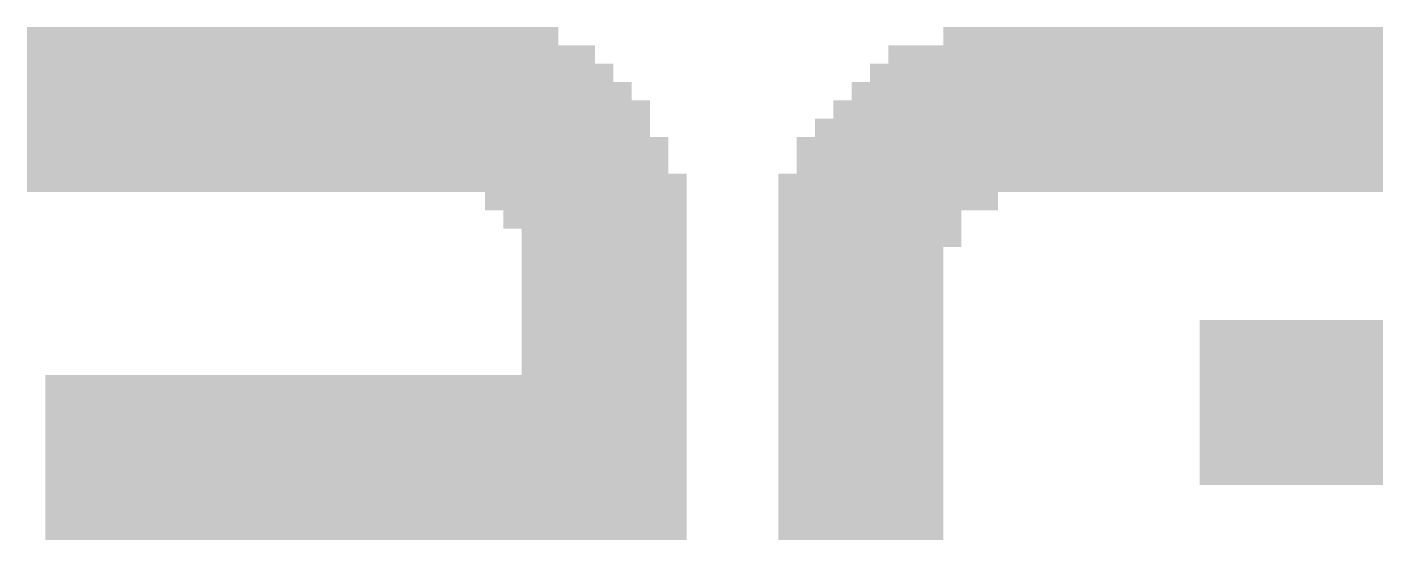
# Model space of a CAD drawing. Extents: x -36 to 36, y -94 to 86.
# Drawn here: x -27.162 to -25.282, y 82.99 to 83.701 of the extents above; entities that cross this region are included whole.
import ezdxf

# ---------------------------------------------------------------- set-up
doc = ezdxf.new("R2010")
doc.units = 0
doc.layers.add('21', color=253, linetype='CONTINUOUS')

# ---------------------------------------------------------------- blocks, each defined once
blk = doc.blocks.new('RECT')
blk.add_solid([(-0.5, -0.5), (0.5, -0.5), (-0.5, 0.5), (0.5, 0.5)])

msp = doc.modelspace()

# ---------------------------------------------------------------- block references
at = {"layer": '21', "xscale": 0.0254, "yscale": 0.0254}
for p in [(-27.1493, 83.6883), (-27.1239, 83.6883), (-27.0985, 83.6883), (-27.0731, 83.6883), (-27.0477, 83.6883), (-27.0223, 83.6883), (-26.9969, 83.6883), (-26.9715, 83.6883), (-26.9461, 83.6883), (-26.9207, 83.6883), (-26.8953, 83.6883), (-26.8699, 83.6883), (-26.8445, 83.6883), (-26.8191, 83.6883), (-26.7937, 83.6883), (-26.7683, 83.6883), (-26.7429, 83.6883), (-26.7175, 83.6883), (-26.6921, 83.6883), (-26.6667, 83.6883), (-26.6413, 83.6883), (-26.6159, 83.6883), (-26.5905, 83.6883), (-26.5651, 83.6883), (-26.5397, 83.6883), (-26.5143, 83.6883), (-26.4889, 83.6883), (-26.4635, 83.6883), (-26.4381, 83.6883), (-25.8793, 83.6883), (-25.8539, 83.6883), (-25.8285, 83.6883), (-25.8031, 83.6883), (-25.7777, 83.6883), (-25.7523, 83.6883), (-25.7269, 83.6883), (-25.7015, 83.6883), (-25.6761, 83.6883), (-25.6507, 83.6883), (-25.6253, 83.6883), (-25.5999, 83.6883), (-25.5745, 83.6883), (-25.5491, 83.6883), (-25.5237, 83.6883), (-25.4983, 83.6883), (-25.4729, 83.6883), (-25.4475, 83.6883), (-25.4221, 83.6883), (-25.3967, 83.6883), (-25.3713, 83.6883), (-25.3459, 83.6883), (-25.3205, 83.6883), (-25.2951, 83.6883), (-27.1493, 83.6629), (-27.1239, 83.6629), (-27.0985, 83.6629), (-27.0731, 83.6629), (-27.0477, 83.6629), (-27.0223, 83.6629), (-26.9969, 83.6629), (-26.9715, 83.6629), (-26.9461, 83.6629), (-26.9207, 83.6629), (-26.8953, 83.6629), (-26.8699, 83.6629), (-26.8445, 83.6629), (-26.8191, 83.6629), (-26.7937, 83.6629), (-26.7683, 83.6629), (-26.7429, 83.6629), (-26.7175, 83.6629), (-26.6921, 83.6629), (-26.6667, 83.6629), (-26.6413, 83.6629), (-26.6159, 83.6629), (-26.5905, 83.6629), (-26.5651, 83.6629), (-26.5397, 83.6629), (-26.5143, 83.6629), (-26.4889, 83.6629), (-26.4635, 83.6629), (-26.4381, 83.6629), (-26.4127, 83.6629), (-26.3873, 83.6629), (-25.9555, 83.6629), (-25.9301, 83.6629), (-25.9047, 83.6629), (-25.8793, 83.6629), (-25.8539, 83.6629), (-25.8285, 83.6629), (-25.8031, 83.6629), (-25.7777, 83.6629), (-25.7523, 83.6629), (-25.7269, 83.6629), (-25.7015, 83.6629), (-25.6761, 83.6629), (-25.6507, 83.6629), (-25.6253, 83.6629), (-25.5999, 83.6629), (-25.5745, 83.6629), (-25.5491, 83.6629), (-25.5237, 83.6629), (-25.4983, 83.6629), (-25.4729, 83.6629), (-25.4475, 83.6629), (-25.4221, 83.6629), (-25.3967, 83.6629), (-25.3713, 83.6629), (-25.3459, 83.6629), (-25.3205, 83.6629), (-25.2951, 83.6629), (-27.1493, 83.6375), (-27.1239, 83.6375), (-27.0985, 83.6375), (-27.0731, 83.6375), (-27.0477, 83.6375), (-27.0223, 83.6375), (-26.9969, 83.6375), (-26.9715, 83.6375), (-26.9461, 83.6375), (-26.9207, 83.6375), (-26.8953, 83.6375), (-26.8699, 83.6375), (-26.8445, 83.6375), (-26.8191, 83.6375), (-26.7937, 83.6375), (-26.7683, 83.6375), (-26.7429, 83.6375), (-26.7175, 83.6375), (-26.6921, 83.6375), (-26.6667, 83.6375), (-26.6413, 83.6375), (-26.6159, 83.6375), (-26.5905, 83.6375), (-26.5651, 83.6375), (-26.5397, 83.6375), (-26.5143, 83.6375), (-26.4889, 83.6375), (-26.4635, 83.6375), (-26.4381, 83.6375), (-26.4127, 83.6375), (-26.3873, 83.6375), (-26.3619, 83.6375), (-25.9809, 83.6375), (-25.9555, 83.6375), (-25.9301, 83.6375), (-25.9047, 83.6375), (-25.8793, 83.6375), (-25.8539, 83.6375), (-25.8285, 83.6375), (-25.8031, 83.6375), (-25.7777, 83.6375), (-25.7523, 83.6375), (-25.7269, 83.6375), (-25.7015, 83.6375), (-25.6761, 83.6375), (-25.6507, 83.6375), (-25.6253, 83.6375), (-25.5999, 83.6375), (-25.5745, 83.6375), (-25.5491, 83.6375), (-25.5237, 83.6375), (-25.4983, 83.6375), (-25.4729, 83.6375), (-25.4475, 83.6375), (-25.4221, 83.6375), (-25.3967, 83.6375), (-25.3713, 83.6375), (-25.3459, 83.6375), (-25.3205, 83.6375), (-25.2951, 83.6375), (-27.1493, 83.6121), (-27.1239, 83.6121), (-27.0985, 83.6121), (-27.0731, 83.6121), (-27.0477, 83.6121), (-27.0223, 83.6121), (-26.9969, 83.6121), (-26.9715, 83.6121), (-26.9461, 83.6121), (-26.9207, 83.6121), (-26.8953, 83.6121), (-26.8699, 83.6121), (-26.8445, 83.6121), (-26.8191, 83.6121), (-26.7937, 83.6121), (-26.7683, 83.6121), (-26.7429, 83.6121), (-26.7175, 83.6121), (-26.6921, 83.6121), (-26.6667, 83.6121), (-26.6413, 83.6121), (-26.6159, 83.6121), (-26.5905, 83.6121), (-26.5651, 83.6121), (-26.5397, 83.6121), (-26.5143, 83.6121), (-26.4889, 83.6121), (-26.4635, 83.6121), (-26.4381, 83.6121), (-26.4127, 83.6121), (-26.3873, 83.6121), (-26.3619, 83.6121), (-26.3365, 83.6121), (-26.0063, 83.6121), (-25.9809, 83.6121), (-25.9555, 83.6121), (-25.9301, 83.6121), (-25.9047, 83.6121), (-25.8793, 83.6121), (-25.8539, 83.6121), (-25.8285, 83.6121), (-25.8031, 83.6121), (-25.7777, 83.6121), (-25.7523, 83.6121), (-25.7269, 83.6121), (-25.7015, 83.6121), (-25.6761, 83.6121), (-25.6507, 83.6121), (-25.6253, 83.6121), (-25.5999, 83.6121), (-25.5745, 83.6121), (-25.5491, 83.6121), (-25.5237, 83.6121), (-25.4983, 83.6121), (-25.4729, 83.6121), (-25.4475, 83.6121), (-25.4221, 83.6121), (-25.3967, 83.6121), (-25.3713, 83.6121), (-25.3459, 83.6121), (-25.3205, 83.6121), (-25.2951, 83.6121), (-27.1493, 83.5867), (-27.1239, 83.5867), (-27.0985, 83.5867), (-27.0731, 83.5867), (-27.0477, 83.5867), (-27.0223, 83.5867), (-26.9969, 83.5867), (-26.9715, 83.5867), (-26.9461, 83.5867), (-26.9207, 83.5867), (-26.8953, 83.5867), (-26.8699, 83.5867), (-26.8445, 83.5867), (-26.8191, 83.5867), (-26.7937, 83.5867), (-26.7683, 83.5867), (-26.7429, 83.5867), (-26.7175, 83.5867), (-26.6921, 83.5867), (-26.6667, 83.5867), (-26.6413, 83.5867), (-26.6159, 83.5867), (-26.5905, 83.5867), (-26.5651, 83.5867), (-26.5397, 83.5867), (-26.5143, 83.5867), (-26.4889, 83.5867), (-26.4635, 83.5867), (-26.4381, 83.5867), (-26.4127, 83.5867), (-26.3873, 83.5867), (-26.3619, 83.5867), (-26.3365, 83.5867), (-26.3111, 83.5867), (-26.0317, 83.5867), (-26.0063, 83.5867), (-25.9809, 83.5867), (-25.9555, 83.5867), (-25.9301, 83.5867), (-25.9047, 83.5867), (-25.8793, 83.5867), (-25.8539, 83.5867), (-25.8285, 83.5867), (-25.8031, 83.5867), (-25.7777, 83.5867), (-25.7523, 83.5867), (-25.7269, 83.5867), (-25.7015, 83.5867), (-25.6761, 83.5867), (-25.6507, 83.5867), (-25.6253, 83.5867), (-25.5999, 83.5867), (-25.5745, 83.5867), (-25.5491, 83.5867), (-25.5237, 83.5867), (-25.4983, 83.5867), (-25.4729, 83.5867), (-25.4475, 83.5867), (-25.4221, 83.5867), (-25.3967, 83.5867), (-25.3713, 83.5867), (-25.3459, 83.5867), (-25.3205, 83.5867), (-25.2951, 83.5867), (-27.1493, 83.5613), (-27.1239, 83.5613), (-27.0985, 83.5613), (-27.0731, 83.5613), (-27.0477, 83.5613), (-27.0223, 83.5613), (-26.9969, 83.5613), (-26.9715, 83.5613), (-26.9461, 83.5613), (-26.9207, 83.5613), (-26.8953, 83.5613), (-26.8699, 83.5613), (-26.8445, 83.5613), (-26.8191, 83.5613), (-26.7937, 83.5613), (-26.7683, 83.5613), (-26.7429, 83.5613), (-26.7175, 83.5613), (-26.6921, 83.5613), (-26.6667, 83.5613), (-26.6413, 83.5613), (-26.6159, 83.5613), (-26.5905, 83.5613), (-26.5651, 83.5613), (-26.5397, 83.5613), (-26.5143, 83.5613), (-26.4889, 83.5613), (-26.4635, 83.5613), (-26.4381, 83.5613), (-26.4127, 83.5613), (-26.3873, 83.5613), (-26.3619, 83.5613), (-26.3365, 83.5613), (-26.3111, 83.5613), (-26.0571, 83.5613), (-26.0317, 83.5613), (-26.0063, 83.5613), (-25.9809, 83.5613), (-25.9555, 83.5613), (-25.9301, 83.5613), (-25.9047, 83.5613), (-25.8793, 83.5613), (-25.8539, 83.5613), (-25.8285, 83.5613), (-25.8031, 83.5613), (-25.7777, 83.5613), (-25.7523, 83.5613), (-25.7269, 83.5613), (-25.7015, 83.5613), (-25.6761, 83.5613), (-25.6507, 83.5613), (-25.6253, 83.5613), (-25.5999, 83.5613), (-25.5745, 83.5613), (-25.5491, 83.5613), (-25.5237, 83.5613), (-25.4983, 83.5613), (-25.4729, 83.5613), (-25.4475, 83.5613), (-25.4221, 83.5613), (-25.3967, 83.5613), (-25.3713, 83.5613), (-25.3459, 83.5613), (-25.3205, 83.5613), (-25.2951, 83.5613), (-27.1493, 83.5359), (-27.1239, 83.5359), (-27.0985, 83.5359), (-27.0731, 83.5359), (-27.0477, 83.5359), (-27.0223, 83.5359), (-26.9969, 83.5359), (-26.9715, 83.5359), (-26.9461, 83.5359), (-26.9207, 83.5359), (-26.8953, 83.5359), (-26.8699, 83.5359), (-26.8445, 83.5359), (-26.8191, 83.5359), (-26.7937, 83.5359), (-26.7683, 83.5359), (-26.7429, 83.5359), (-26.7175, 83.5359), (-26.6921, 83.5359), (-26.6667, 83.5359), (-26.6413, 83.5359), (-26.6159, 83.5359), (-26.5905, 83.5359), (-26.5651, 83.5359), (-26.5397, 83.5359), (-26.5143, 83.5359), (-26.4889, 83.5359), (-26.4635, 83.5359), (-26.4381, 83.5359), (-26.4127, 83.5359), (-26.3873, 83.5359), (-26.3619, 83.5359), (-26.3365, 83.5359), (-26.3111, 83.5359), (-26.2857, 83.5359), (-26.0825, 83.5359), (-26.0571, 83.5359), (-26.0317, 83.5359), (-26.0063, 83.5359), (-25.9809, 83.5359), (-25.9555, 83.5359), (-25.9301, 83.5359), (-25.9047, 83.5359), (-25.8793, 83.5359), (-25.8539, 83.5359), (-25.8285, 83.5359), (-25.8031, 83.5359), (-25.7777, 83.5359), (-25.7523, 83.5359), (-25.7269, 83.5359), (-25.7015, 83.5359), (-25.6761, 83.5359), (-25.6507, 83.5359), (-25.6253, 83.5359), (-25.5999, 83.5359), (-25.5745, 83.5359), (-25.5491, 83.5359), (-25.5237, 83.5359), (-25.4983, 83.5359), (-25.4729, 83.5359), (-25.4475, 83.5359), (-25.4221, 83.5359), (-25.3967, 83.5359), (-25.3713, 83.5359), (-25.3459, 83.5359), (-25.3205, 83.5359), (-25.2951, 83.5359), (-27.1493, 83.5105), (-27.1239, 83.5105), (-27.0985, 83.5105), (-27.0731, 83.5105), (-27.0477, 83.5105), (-27.0223, 83.5105), (-26.9969, 83.5105), (-26.9715, 83.5105), (-26.9461, 83.5105), (-26.9207, 83.5105), (-26.8953, 83.5105), (-26.8699, 83.5105), (-26.8445, 83.5105), (-26.8191, 83.5105), (-26.7937, 83.5105), (-26.7683, 83.5105), (-26.7429, 83.5105), (-26.7175, 83.5105), (-26.6921, 83.5105), (-26.6667, 83.5105), (-26.6413, 83.5105), (-26.6159, 83.5105), (-26.5905, 83.5105), (-26.5651, 83.5105), (-26.5397, 83.5105), (-26.5143, 83.5105), (-26.4889, 83.5105), (-26.4635, 83.5105), (-26.4381, 83.5105), (-26.4127, 83.5105), (-26.3873, 83.5105), (-26.3619, 83.5105), (-26.3365, 83.5105), (-26.3111, 83.5105), (-26.2857, 83.5105), (-26.0825, 83.5105), (-26.0571, 83.5105), (-26.0317, 83.5105), (-26.0063, 83.5105), (-25.9809, 83.5105), (-25.9555, 83.5105), (-25.9301, 83.5105), (-25.9047, 83.5105), (-25.8793, 83.5105), (-25.8539, 83.5105), (-25.8285, 83.5105), (-25.8031, 83.5105), (-25.7777, 83.5105), (-25.7523, 83.5105), (-25.7269, 83.5105), (-25.7015, 83.5105), (-25.6761, 83.5105), (-25.6507, 83.5105), (-25.6253, 83.5105), (-25.5999, 83.5105), (-25.5745, 83.5105), (-25.5491, 83.5105), (-25.5237, 83.5105), (-25.4983, 83.5105), (-25.4729, 83.5105), (-25.4475, 83.5105), (-25.4221, 83.5105), (-25.3967, 83.5105), (-25.3713, 83.5105), (-25.3459, 83.5105), (-25.3205, 83.5105), (-25.2951, 83.5105), (-27.1493, 83.4851), (-27.1239, 83.4851), (-27.0985, 83.4851), (-27.0731, 83.4851), (-27.0477, 83.4851), (-27.0223, 83.4851), (-26.9969, 83.4851), (-26.9715, 83.4851), (-26.9461, 83.4851), (-26.9207, 83.4851), (-26.8953, 83.4851), (-26.8699, 83.4851), (-26.8445, 83.4851), (-26.8191, 83.4851), (-26.7937, 83.4851), (-26.7683, 83.4851), (-26.7429, 83.4851), (-26.7175, 83.4851), (-26.6921, 83.4851), (-26.6667, 83.4851), (-26.6413, 83.4851), (-26.6159, 83.4851), (-26.5905, 83.4851), (-26.5651, 83.4851), (-26.5397, 83.4851), (-26.5143, 83.4851), (-26.4889, 83.4851), (-26.4635, 83.4851), (-26.4381, 83.4851), (-26.4127, 83.4851), (-26.3873, 83.4851), (-26.3619, 83.4851), (-26.3365, 83.4851), (-26.3111, 83.4851), (-26.2857, 83.4851), (-26.2603, 83.4851), (-26.1079, 83.4851), (-26.0825, 83.4851), (-26.0571, 83.4851), (-26.0317, 83.4851), (-26.0063, 83.4851), (-25.9809, 83.4851), (-25.9555, 83.4851), (-25.9301, 83.4851), (-25.9047, 83.4851), (-25.8793, 83.4851), (-25.8539, 83.4851), (-25.8285, 83.4851), (-25.8031, 83.4851), (-25.7777, 83.4851), (-25.7523, 83.4851), (-25.7269, 83.4851), (-25.7015, 83.4851), (-25.6761, 83.4851), (-25.6507, 83.4851), (-25.6253, 83.4851), (-25.5999, 83.4851), (-25.5745, 83.4851), (-25.5491, 83.4851), (-25.5237, 83.4851), (-25.4983, 83.4851), (-25.4729, 83.4851), (-25.4475, 83.4851), (-25.4221, 83.4851), (-25.3967, 83.4851), (-25.3713, 83.4851), (-25.3459, 83.4851), (-25.3205, 83.4851), (-25.2951, 83.4851), (-26.5143, 83.4597), (-26.4889, 83.4597), (-26.4635, 83.4597), (-26.4381, 83.4597), (-26.4127, 83.4597), (-26.3873, 83.4597), (-26.3619, 83.4597), (-26.3365, 83.4597), (-26.3111, 83.4597), (-26.2857, 83.4597), (-26.2603, 83.4597), (-26.1079, 83.4597), (-26.0825, 83.4597), (-26.0571, 83.4597), (-26.0317, 83.4597), (-26.0063, 83.4597), (-25.9809, 83.4597), (-25.9555, 83.4597), (-25.9301, 83.4597), (-25.9047, 83.4597), (-25.8793, 83.4597), (-25.8539, 83.4597), (-25.8285, 83.4597), (-26.4889, 83.4343), (-26.4635, 83.4343), (-26.4381, 83.4343), (-26.4127, 83.4343), (-26.3873, 83.4343), (-26.3619, 83.4343), (-26.3365, 83.4343), (-26.3111, 83.4343), (-26.2857, 83.4343), (-26.2603, 83.4343), (-26.1079, 83.4343), (-26.0825, 83.4343), (-26.0571, 83.4343), (-26.0317, 83.4343), (-26.0063, 83.4343), (-25.9809, 83.4343), (-25.9555, 83.4343), (-25.9301, 83.4343), (-25.9047, 83.4343), (-25.8793, 83.4343), (-26.4635, 83.4089), (-26.4381, 83.4089), (-26.4127, 83.4089), (-26.3873, 83.4089), (-26.3619, 83.4089), (-26.3365, 83.4089), (-26.3111, 83.4089), (-26.2857, 83.4089), (-26.2603, 83.4089), (-26.1079, 83.4089), (-26.0825, 83.4089), (-26.0571, 83.4089), (-26.0317, 83.4089), (-26.0063, 83.4089), (-25.9809, 83.4089), (-25.9555, 83.4089), (-25.9301, 83.4089), (-25.9047, 83.4089), (-25.8793, 83.4089), (-26.4635, 83.3835), (-26.4381, 83.3835), (-26.4127, 83.3835), (-26.3873, 83.3835), (-26.3619, 83.3835), (-26.3365, 83.3835), (-26.3111, 83.3835), (-26.2857, 83.3835), (-26.2603, 83.3835), (-26.1079, 83.3835), (-26.0825, 83.3835), (-26.0571, 83.3835), (-26.0317, 83.3835), (-26.0063, 83.3835), (-25.9809, 83.3835), (-25.9555, 83.3835), (-25.9301, 83.3835), (-25.9047, 83.3835), (-26.4635, 83.3581), (-26.4381, 83.3581), (-26.4127, 83.3581), (-26.3873, 83.3581), (-26.3619, 83.3581), (-26.3365, 83.3581), (-26.3111, 83.3581), (-26.2857, 83.3581), (-26.2603, 83.3581), (-26.1079, 83.3581), (-26.0825, 83.3581), (-26.0571, 83.3581), (-26.0317, 83.3581), (-26.0063, 83.3581), (-25.9809, 83.3581), (-25.9555, 83.3581), (-25.9301, 83.3581), (-25.9047, 83.3581), (-26.4635, 83.3327), (-26.4381, 83.3327), (-26.4127, 83.3327), (-26.3873, 83.3327), (-26.3619, 83.3327), (-26.3365, 83.3327), (-26.3111, 83.3327), (-26.2857, 83.3327), (-26.2603, 83.3327), (-26.1079, 83.3327), (-26.0825, 83.3327), (-26.0571, 83.3327), (-26.0317, 83.3327), (-26.0063, 83.3327), (-25.9809, 83.3327), (-25.9555, 83.3327), (-25.9301, 83.3327), (-25.9047, 83.3327), (-26.4635, 83.3073), (-26.4381, 83.3073), (-26.4127, 83.3073), (-26.3873, 83.3073), (-26.3619, 83.3073), (-26.3365, 83.3073), (-26.3111, 83.3073), (-26.2857, 83.3073), (-26.2603, 83.3073), (-26.1079, 83.3073), (-26.0825, 83.3073), (-26.0571, 83.3073), (-26.0317, 83.3073), (-26.0063, 83.3073), (-25.9809, 83.3073), (-25.9555, 83.3073), (-25.9301, 83.3073), (-25.9047, 83.3073), (-26.4635, 83.2819), (-26.4381, 83.2819), (-26.4127, 83.2819), (-26.3873, 83.2819), (-26.3619, 83.2819), (-26.3365, 83.2819), (-26.3111, 83.2819), (-26.2857, 83.2819), (-26.2603, 83.2819), (-26.1079, 83.2819), (-26.0825, 83.2819), (-26.0571, 83.2819), (-26.0317, 83.2819), (-26.0063, 83.2819), (-25.9809, 83.2819), (-25.9555, 83.2819), (-25.9301, 83.2819), (-25.9047, 83.2819), (-25.5237, 83.2819), (-25.4983, 83.2819), (-25.4729, 83.2819), (-25.4475, 83.2819), (-25.4221, 83.2819), (-25.3967, 83.2819), (-25.3713, 83.2819), (-25.3459, 83.2819), (-25.3205, 83.2819), (-25.2951, 83.2819), (-26.4635, 83.2565), (-26.4381, 83.2565), (-26.4127, 83.2565), (-26.3873, 83.2565), (-26.3619, 83.2565), (-26.3365, 83.2565), (-26.3111, 83.2565), (-26.2857, 83.2565), (-26.2603, 83.2565), (-26.1079, 83.2565), (-26.0825, 83.2565), (-26.0571, 83.2565), (-26.0317, 83.2565), (-26.0063, 83.2565), (-25.9809, 83.2565), (-25.9555, 83.2565), (-25.9301, 83.2565), (-25.9047, 83.2565), (-25.5237, 83.2565), (-25.4983, 83.2565), (-25.4729, 83.2565), (-25.4475, 83.2565), (-25.4221, 83.2565), (-25.3967, 83.2565), (-25.3713, 83.2565), (-25.3459, 83.2565), (-25.3205, 83.2565), (-25.2951, 83.2565), (-26.4635, 83.2311), (-26.4381, 83.2311), (-26.4127, 83.2311), (-26.3873, 83.2311), (-26.3619, 83.2311), (-26.3365, 83.2311), (-26.3111, 83.2311), (-26.2857, 83.2311), (-26.2603, 83.2311), (-26.1079, 83.2311), (-26.0825, 83.2311), (-26.0571, 83.2311), (-26.0317, 83.2311), (-26.0063, 83.2311), (-25.9809, 83.2311), (-25.9555, 83.2311), (-25.9301, 83.2311), (-25.9047, 83.2311), (-25.5237, 83.2311), (-25.4983, 83.2311), (-25.4729, 83.2311), (-25.4475, 83.2311), (-25.4221, 83.2311), (-25.3967, 83.2311), (-25.3713, 83.2311), (-25.3459, 83.2311), (-25.3205, 83.2311), (-25.2951, 83.2311), (-27.1239, 83.2057), (-27.0985, 83.2057), (-27.0731, 83.2057), (-27.0477, 83.2057), (-27.0223, 83.2057), (-26.9969, 83.2057), (-26.9715, 83.2057), (-26.9461, 83.2057), (-26.9207, 83.2057), (-26.8953, 83.2057), (-26.8699, 83.2057), (-26.8445, 83.2057), (-26.8191, 83.2057), (-26.7937, 83.2057), (-26.7683, 83.2057), (-26.7429, 83.2057), (-26.7175, 83.2057), (-26.6921, 83.2057), (-26.6667, 83.2057), (-26.6413, 83.2057), (-26.6159, 83.2057), (-26.5905, 83.2057), (-26.5651, 83.2057), (-26.5397, 83.2057), (-26.5143, 83.2057), (-26.4889, 83.2057), (-26.4635, 83.2057), (-26.4381, 83.2057), (-26.4127, 83.2057), (-26.3873, 83.2057), (-26.3619, 83.2057), (-26.3365, 83.2057), (-26.3111, 83.2057), (-26.2857, 83.2057), (-26.2603, 83.2057), (-26.1079, 83.2057), (-26.0825, 83.2057), (-26.0571, 83.2057), (-26.0317, 83.2057), (-26.0063, 83.2057), (-25.9809, 83.2057), (-25.9555, 83.2057), (-25.9301, 83.2057), (-25.9047, 83.2057), (-25.5237, 83.2057), (-25.4983, 83.2057), (-25.4729, 83.2057), (-25.4475, 83.2057), (-25.4221, 83.2057), (-25.3967, 83.2057), (-25.3713, 83.2057), (-25.3459, 83.2057), (-25.3205, 83.2057), (-25.2951, 83.2057), (-27.1239, 83.1803), (-27.0985, 83.1803), (-27.0731, 83.1803), (-27.0477, 83.1803), (-27.0223, 83.1803), (-26.9969, 83.1803), (-26.9715, 83.1803), (-26.9461, 83.1803), (-26.9207, 83.1803), (-26.8953, 83.1803), (-26.8699, 83.1803), (-26.8445, 83.1803), (-26.8191, 83.1803), (-26.7937, 83.1803), (-26.7683, 83.1803), (-26.7429, 83.1803), (-26.7175, 83.1803), (-26.6921, 83.1803), (-26.6667, 83.1803), (-26.6413, 83.1803), (-26.6159, 83.1803), (-26.5905, 83.1803), (-26.5651, 83.1803), (-26.5397, 83.1803), (-26.5143, 83.1803), (-26.4889, 83.1803), (-26.4635, 83.1803), (-26.4381, 83.1803), (-26.4127, 83.1803), (-26.3873, 83.1803), (-26.3619, 83.1803), (-26.3365, 83.1803), (-26.3111, 83.1803), (-26.2857, 83.1803), (-26.2603, 83.1803), (-26.1079, 83.1803), (-26.0825, 83.1803), (-26.0571, 83.1803), (-26.0317, 83.1803), (-26.0063, 83.1803), (-25.9809, 83.1803), (-25.9555, 83.1803), (-25.9301, 83.1803), (-25.9047, 83.1803), (-25.5237, 83.1803), (-25.4983, 83.1803), (-25.4729, 83.1803), (-25.4475, 83.1803), (-25.4221, 83.1803), (-25.3967, 83.1803), (-25.3713, 83.1803), (-25.3459, 83.1803), (-25.3205, 83.1803), (-25.2951, 83.1803), (-27.1239, 83.1549), (-27.0985, 83.1549), (-27.0731, 83.1549), (-27.0477, 83.1549), (-27.0223, 83.1549), (-26.9969, 83.1549), (-26.9715, 83.1549), (-26.9461, 83.1549), (-26.9207, 83.1549), (-26.8953, 83.1549), (-26.8699, 83.1549), (-26.8445, 83.1549), (-26.8191, 83.1549), (-26.7937, 83.1549), (-26.7683, 83.1549), (-26.7429, 83.1549), (-26.7175, 83.1549), (-26.6921, 83.1549), (-26.6667, 83.1549), (-26.6413, 83.1549), (-26.6159, 83.1549), (-26.5905, 83.1549), (-26.5651, 83.1549), (-26.5397, 83.1549), (-26.5143, 83.1549), (-26.4889, 83.1549), (-26.4635, 83.1549), (-26.4381, 83.1549), (-26.4127, 83.1549), (-26.3873, 83.1549), (-26.3619, 83.1549), (-26.3365, 83.1549), (-26.3111, 83.1549), (-26.2857, 83.1549), (-26.2603, 83.1549), (-26.1079, 83.1549), (-26.0825, 83.1549), (-26.0571, 83.1549), (-26.0317, 83.1549), (-26.0063, 83.1549), (-25.9809, 83.1549), (-25.9555, 83.1549), (-25.9301, 83.1549), (-25.9047, 83.1549), (-25.5237, 83.1549), (-25.4983, 83.1549), (-25.4729, 83.1549), (-25.4475, 83.1549), (-25.4221, 83.1549), (-25.3967, 83.1549), (-25.3713, 83.1549), (-25.3459, 83.1549), (-25.3205, 83.1549), (-25.2951, 83.1549), (-27.1239, 83.1295), (-27.0985, 83.1295), (-27.0731, 83.1295), (-27.0477, 83.1295), (-27.0223, 83.1295), (-26.9969, 83.1295), (-26.9715, 83.1295), (-26.9461, 83.1295), (-26.9207, 83.1295), (-26.8953, 83.1295), (-26.8699, 83.1295), (-26.8445, 83.1295), (-26.8191, 83.1295), (-26.7937, 83.1295), (-26.7683, 83.1295), (-26.7429, 83.1295), (-26.7175, 83.1295), (-26.6921, 83.1295), (-26.6667, 83.1295), (-26.6413, 83.1295), (-26.6159, 83.1295), (-26.5905, 83.1295), (-26.5651, 83.1295), (-26.5397, 83.1295), (-26.5143, 83.1295), (-26.4889, 83.1295), (-26.4635, 83.1295), (-26.4381, 83.1295), (-26.4127, 83.1295), (-26.3873, 83.1295), (-26.3619, 83.1295), (-26.3365, 83.1295), (-26.3111, 83.1295), (-26.2857, 83.1295), (-26.2603, 83.1295), (-26.1079, 83.1295), (-26.0825, 83.1295), (-26.0571, 83.1295), (-26.0317, 83.1295), (-26.0063, 83.1295), (-25.9809, 83.1295), (-25.9555, 83.1295), (-25.9301, 83.1295), (-25.9047, 83.1295), (-25.5237, 83.1295), (-25.4983, 83.1295), (-25.4729, 83.1295), (-25.4475, 83.1295), (-25.4221, 83.1295), (-25.3967, 83.1295), (-25.3713, 83.1295), (-25.3459, 83.1295), (-25.3205, 83.1295), (-25.2951, 83.1295), (-27.1239, 83.1041), (-27.0985, 83.1041), (-27.0731, 83.1041), (-27.0477, 83.1041), (-27.0223, 83.1041), (-26.9969, 83.1041), (-26.9715, 83.1041), (-26.9461, 83.1041), (-26.9207, 83.1041), (-26.8953, 83.1041), (-26.8699, 83.1041), (-26.8445, 83.1041), (-26.8191, 83.1041), (-26.7937, 83.1041), (-26.7683, 83.1041), (-26.7429, 83.1041), (-26.7175, 83.1041), (-26.6921, 83.1041), (-26.6667, 83.1041), (-26.6413, 83.1041), (-26.6159, 83.1041), (-26.5905, 83.1041), (-26.5651, 83.1041), (-26.5397, 83.1041), (-26.5143, 83.1041), (-26.4889, 83.1041), (-26.4635, 83.1041), (-26.4381, 83.1041), (-26.4127, 83.1041), (-26.3873, 83.1041), (-26.3619, 83.1041), (-26.3365, 83.1041), (-26.3111, 83.1041), (-26.2857, 83.1041), (-26.2603, 83.1041), (-26.1079, 83.1041), (-26.0825, 83.1041), (-26.0571, 83.1041), (-26.0317, 83.1041), (-26.0063, 83.1041), (-25.9809, 83.1041), (-25.9555, 83.1041), (-25.9301, 83.1041), (-25.9047, 83.1041), (-25.5237, 83.1041), (-25.4983, 83.1041), (-25.4729, 83.1041), (-25.4475, 83.1041), (-25.4221, 83.1041), (-25.3967, 83.1041), (-25.3713, 83.1041), (-25.3459, 83.1041), (-25.3205, 83.1041), (-25.2951, 83.1041), (-27.1239, 83.0787), (-27.0985, 83.0787), (-27.0731, 83.0787), (-27.0477, 83.0787), (-27.0223, 83.0787), (-26.9969, 83.0787), (-26.9715, 83.0787), (-26.9461, 83.0787), (-26.9207, 83.0787), (-26.8953, 83.0787), (-26.8699, 83.0787), (-26.8445, 83.0787), (-26.8191, 83.0787), (-26.7937, 83.0787), (-26.7683, 83.0787), (-26.7429, 83.0787), (-26.7175, 83.0787), (-26.6921, 83.0787), (-26.6667, 83.0787), (-26.6413, 83.0787), (-26.6159, 83.0787), (-26.5905, 83.0787), (-26.5651, 83.0787), (-26.5397, 83.0787), (-26.5143, 83.0787), (-26.4889, 83.0787), (-26.4635, 83.0787), (-26.4381, 83.0787), (-26.4127, 83.0787), (-26.3873, 83.0787), (-26.3619, 83.0787), (-26.3365, 83.0787), (-26.3111, 83.0787), (-26.2857, 83.0787), (-26.2603, 83.0787), (-26.1079, 83.0787), (-26.0825, 83.0787), (-26.0571, 83.0787), (-26.0317, 83.0787), (-26.0063, 83.0787), (-25.9809, 83.0787), (-25.9555, 83.0787), (-25.9301, 83.0787), (-25.9047, 83.0787), (-25.5237, 83.0787), (-25.4983, 83.0787), (-25.4729, 83.0787), (-25.4475, 83.0787), (-25.4221, 83.0787), (-25.3967, 83.0787), (-25.3713, 83.0787), (-25.3459, 83.0787), (-25.3205, 83.0787), (-25.2951, 83.0787), (-27.1239, 83.0533), (-27.0985, 83.0533), (-27.0731, 83.0533), (-27.0477, 83.0533), (-27.0223, 83.0533), (-26.9969, 83.0533), (-26.9715, 83.0533), (-26.9461, 83.0533), (-26.9207, 83.0533), (-26.8953, 83.0533), (-26.8699, 83.0533), (-26.8445, 83.0533), (-26.8191, 83.0533), (-26.7937, 83.0533), (-26.7683, 83.0533), (-26.7429, 83.0533), (-26.7175, 83.0533), (-26.6921, 83.0533), (-26.6667, 83.0533), (-26.6413, 83.0533), (-26.6159, 83.0533), (-26.5905, 83.0533), (-26.5651, 83.0533), (-26.5397, 83.0533), (-26.5143, 83.0533), (-26.4889, 83.0533), (-26.4635, 83.0533), (-26.4381, 83.0533), (-26.4127, 83.0533), (-26.3873, 83.0533), (-26.3619, 83.0533), (-26.3365, 83.0533), (-26.3111, 83.0533), (-26.2857, 83.0533), (-26.2603, 83.0533), (-26.1079, 83.0533), (-26.0825, 83.0533), (-26.0571, 83.0533), (-26.0317, 83.0533), (-26.0063, 83.0533), (-25.9809, 83.0533), (-25.9555, 83.0533), (-25.9301, 83.0533), (-25.9047, 83.0533), (-27.1239, 83.0279), (-27.0985, 83.0279), (-27.0731, 83.0279), (-27.0477, 83.0279), (-27.0223, 83.0279), (-26.9969, 83.0279), (-26.9715, 83.0279), (-26.9461, 83.0279), (-26.9207, 83.0279), (-26.8953, 83.0279), (-26.8699, 83.0279), (-26.8445, 83.0279), (-26.8191, 83.0279), (-26.7937, 83.0279), (-26.7683, 83.0279), (-26.7429, 83.0279), (-26.7175, 83.0279), (-26.6921, 83.0279), (-26.6667, 83.0279), (-26.6413, 83.0279), (-26.6159, 83.0279), (-26.5905, 83.0279), (-26.5651, 83.0279), (-26.5397, 83.0279), (-26.5143, 83.0279), (-26.4889, 83.0279), (-26.4635, 83.0279), (-26.4381, 83.0279), (-26.4127, 83.0279), (-26.3873, 83.0279), (-26.3619, 83.0279), (-26.3365, 83.0279), (-26.3111, 83.0279), (-26.2857, 83.0279), (-26.2603, 83.0279), (-26.1079, 83.0279), (-26.0825, 83.0279), (-26.0571, 83.0279), (-26.0317, 83.0279), (-26.0063, 83.0279), (-25.9809, 83.0279), (-25.9555, 83.0279), (-25.9301, 83.0279), (-25.9047, 83.0279), (-27.1239, 83.0025), (-27.0985, 83.0025), (-27.0731, 83.0025), (-27.0477, 83.0025), (-27.0223, 83.0025), (-26.9969, 83.0025), (-26.9715, 83.0025), (-26.9461, 83.0025), (-26.9207, 83.0025), (-26.8953, 83.0025), (-26.8699, 83.0025), (-26.8445, 83.0025), (-26.8191, 83.0025), (-26.7937, 83.0025), (-26.7683, 83.0025), (-26.7429, 83.0025), (-26.7175, 83.0025), (-26.6921, 83.0025), (-26.6667, 83.0025), (-26.6413, 83.0025), (-26.6159, 83.0025), (-26.5905, 83.0025), (-26.5651, 83.0025), (-26.5397, 83.0025), (-26.5143, 83.0025), (-26.4889, 83.0025), (-26.4635, 83.0025), (-26.4381, 83.0025), (-26.4127, 83.0025), (-26.3873, 83.0025), (-26.3619, 83.0025), (-26.3365, 83.0025), (-26.3111, 83.0025), (-26.2857, 83.0025), (-26.2603, 83.0025), (-26.1079, 83.0025), (-26.0825, 83.0025), (-26.0571, 83.0025), (-26.0317, 83.0025), (-26.0063, 83.0025), (-25.9809, 83.0025), (-25.9555, 83.0025), (-25.9301, 83.0025), (-25.9047, 83.0025)]:
    msp.add_blockref('RECT', p, dxfattribs=at)

doc.saveas('drawing.dxf')
